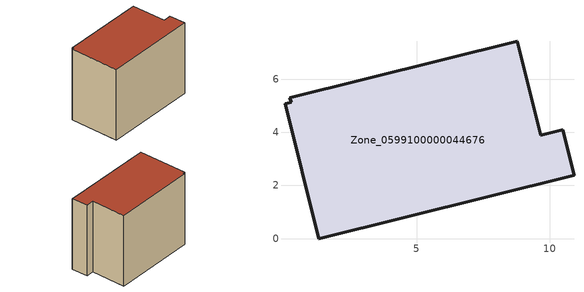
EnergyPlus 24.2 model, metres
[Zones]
Zone_0599100000044676
 floor ground (C_G): 1.31,0 0.04,5.07 0.27,5.13 0.23,5.3 8.78,7.42 9.67,3.88 10.49,4.09 10.92,2.38 z0
 wall outside (C_F): 10.92,2.38 10.49,4.09 9.67,3.88 8.78,7.42 0.23,5.3 0.27,5.13 0.04,5.07 1.31,0 10.92,2.38 z0:7.8
 roof outside (C_R): 0.04,5.07 1.31,0 10.92,2.38 10.49,4.09 9.67,3.88 8.78,7.42 0.23,5.3 0.27,5.13 z7.8
[BUILDING]
Pand.0599100000044676: North Axis=0; Terrain=City; Loads Convergence Tolerance Value=0.04; Temperature Convergence Tolerance Value=0.4; Solar Distribution=FullExterior; Maximum Number of Warmup Days=25; Minimum Number of Warmup Days=1
[Site:Location]
Rotterdam.The.Hague.AP_ZH_NLD Design_Conditions: Latitude=51.96; Longitude=4.45; Time Zone=1; Elevation=-4.5
[SITE:GROUNDTEMPERATURE:BUILDINGSURFACE]
18, 18, 18, 18, 18, 18, 18, 18, 18, 18, 18, 18
[MATERIAL] Thermal Absorptance=0.9; Solar Absorptance=0.7; Visible Absorptance=0.7
Name | Roughness | Thickness | Conductivity | Density | Specific Heat
G.TI.1975-1991 | MediumSmooth | 0.15 | 0.288461 | 540 | 1210
F.TI.1975-1991 | Rough | 0.3 | 0.230769 | 1920 | 840
R.TI.1975-1991 | MediumRough | 0.2 | 0.153846 | 1500 | 1000
[CONSTRUCTION]
C_G: G.TI.1975-1991
C_F: F.TI.1975-1991
C_R: R.TI.1975-1991
[ZONE]
Zone_0599100000044676: Type=1; Multiplier=1; Ceiling Height=Autocalculate; Volume=Autocalculate; Floor Area=autocalculate; Part of Total Floor Area=Yes
[ZONEINFILTRATION:DESIGNFLOWRATE]
Infil_Zone_0599100000044676: Zone or ZoneList or Space or SpaceList=Zone_0599100000044676; Schedule=AlwaysOn; Design Flow Rate Calculation Method=Flow/Area; Flow Rate per Floor Area=0.003; Constant Term Coefficient=1; Temperature Term Coefficient=0; Velocity Term Coefficient=0; Velocity Squared Term Coefficient=0
[HVACTEMPLATE:ZONE:IDEALLOADSAIRSYSTEM]
Zone_0599100000044676: Maximum Heating Supply Air Temperature=50; Minimum Cooling Supply Air Temperature=13; Maximum Heating Supply Air Humidity Ratio=0.0156; Minimum Cooling Supply Air Humidity Ratio=0.0077; Heating Limit=NoLimit; Cooling Limit=NoLimit; Dehumidification Control Type=ConstantSensibleHeatRatio; Cooling Sensible Heat Ratio=0.7; Dehumidification Setpoint=60; Humidification Control Type=None; Humidification Setpoint=30; Outdoor Air Method=None; Outdoor Air Flow Rate per Person=0.00944; Outdoor Air Flow Rate per Zone Floor Area=0; Outdoor Air Flow Rate per Zone=0; Demand Controlled Ventilation Type=None; Outdoor Air Economizer Type=NoEconomizer; Heat Recovery Type=None; Sensible Heat Recovery Effectiveness=0.7; Latent Heat Recovery Effectiveness=0.65
[ZONECONTROL:THERMOSTAT]
ThermostatControl_Zone_0599100000044676: Zone or ZoneList=Zone_0599100000044676; Control Type Schedule=DualSetpointControlType; Control 1=Thermostat_Zone_0599100000044676; Temperature Difference Between Cutout And Setpoint=0
[THERMOSTATSETPOINT:DUALSETPOINT]
Thermostat_Zone_0599100000044676: Heating Setpoint Temperature Schedule=HeatingSetpoint_Zone_0599100000044676; Cooling Setpoint Temperature Schedule=CoolingSetpoint_Zone_0599100000044676
[SCHEDULE:COMPACT]
HeatingSetpoint_Zone_0599100000044676: Through: 12/31, For: AllDays, Until: 24:00, 21
CoolingSetpoint_Zone_0599100000044676: Through: 12/31, For: AllDays, Until: 24:00, 24
DualSetpointControlType: Through: 12/31, For: AllDays, Until: 24:00, 4
AlwaysOn: Through: 12/31, For: AllDays, Until: 24:00, 1
